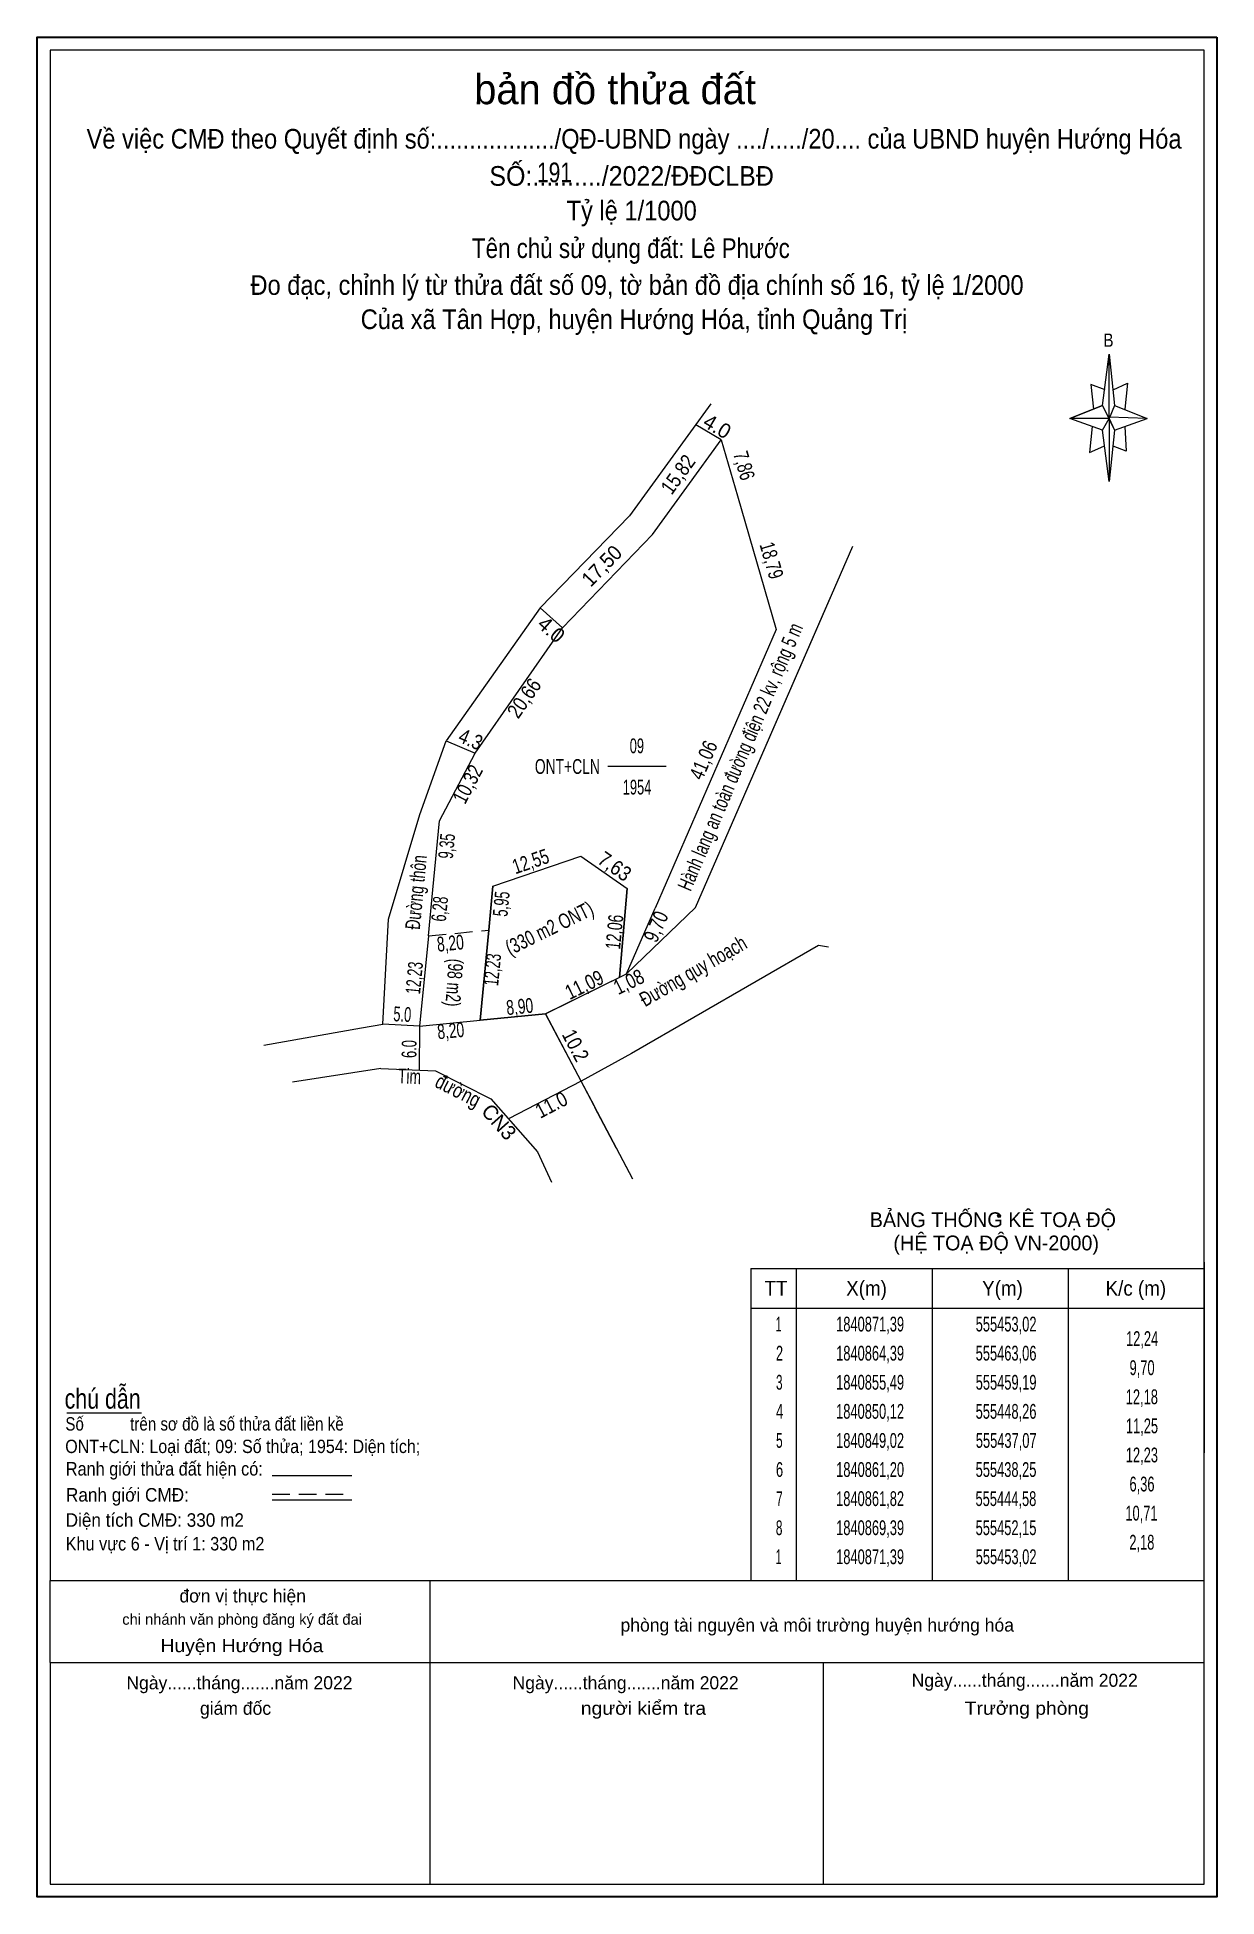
# Model space of a CAD drawing. Header units: metres. Extents: x 555380 to 555539, y 1840731 to 1840982.
import ezdxf
from ezdxf.enums import TextEntityAlignment as Align

# ---------------------------------------------------------------- set-up
doc = ezdxf.new("R2010")
doc.units = ezdxf.units.M
doc.header["$LTSCALE"] = 0.8
doc.linetypes.add('MEDIUM_DASHED', pattern=[4.5, 3, -1.5])
for name, color, linetype, lineweight in [('1', 7, 'Continuous', 13), ('10', 7, 'Continuous', 13), ('12', 7, 'Continuous', 13), ('13', 7, 'Continuous', 13), ('20', 7, 'Continuous', 13), ('22', 7, 'Continuous', 13), ('23', 7, 'Continuous', 13), ('39', 7, 'Continuous', 13), ('47', 7, 'Continuous', 13), ('57', 7, 'Continuous', 13), ('59', 7, 'Continuous', 13)]:
    doc.layers.add(name, color=color, linetype=linetype, lineweight=lineweight)
for name, color, linetype in [('18', 7, 'Continuous'), ('2', 7, 'Continuous'), ('27', 7, 'Continuous'), ('4', 7, 'Continuous')]:
    doc.layers.add(name, color=color, linetype=linetype)

msp = doc.modelspace()

# ---------------------------------------------------------------- hatches: boundary and pattern name
at = {"layer": '20'}
msp.add_hatch(color=256, dxfattribs=at).paths.add_polyline_path([(555509.7556, 1840822.7948, 1), (555509.3556, 1840822.7948, 1)])

# ---------------------------------------------------------------- linework, layer by layer
at = {"layer": '1'}
msp.add_lwpolyline([(555453.02, 1840871.39), (555459.27, 1840867.03), (555458.22, 1840855.01), (555448.26, 1840850.12), (555439.4, 1840849.25), (555440.57, 1840861.42), (555441.14, 1840867.34)], close=True, dxfattribs=at)
at = {"layer": '10'}
for p, q in [((555453.02, 1840871.39), (555459.27, 1840867.03)), ((555439.4, 1840849.25), (555448.26, 1840850.12))]:
    msp.add_line(p, q, dxfattribs=at)
at = {"layer": '10', "linetype": 'MEDIUM_DASHED'}
msp.add_line((555432.41, 1840860.62), (555440.57, 1840861.42), dxfattribs=at)
at = {"layer": '10'}
for points in [[(555432.41, 1840860.62), (555433.02, 1840866.87), (555433.92, 1840876.18), (555438.74, 1840885.3), (555450.53, 1840902.27), (555462.71, 1840914.84), (555472, 1840927.64), (555474.19, 1840920.09), (555479.43, 1840902.04), (555463.06, 1840864.39)], [(555448.26, 1840850.12), (555459.19, 1840855.49), (555463.06, 1840864.39)], [(555432.41, 1840860.62), (555431.23, 1840848.45), (555439.4, 1840849.25)]]:
    msp.add_lwpolyline(points, dxfattribs=at)
at = {"layer": '12'}
for p, q in [((555472, 1840927.64), (555468.55, 1840929.69)), ((555447.54, 1840904.93), (555450.53, 1840902.27)), ((555434.83, 1840886.98), (555438.74, 1840885.3)), ((555431.23, 1840848.45), (555426.24, 1840848.72)), ((555431.23, 1840848.45), (555431.18, 1840842.5)), ((555426, 1840842.71), (555414.06, 1840840.89)), ((555453.05, 1840841.01), (555443.24, 1840835.9)), ((555447.17, 1840831.48), (555449.06, 1840827.37))]:
    msp.add_line(p, q, dxfattribs=at)
msp.add_lwpolyline([(555426, 1840842.71), (555433.39, 1840842.41), (555440.84, 1840838.6), (555447.17, 1840831.48)], dxfattribs=at)
at = {"layer": '13'}
msp.add_line((555456.65, 1840883.54), (555464.57, 1840883.54), dxfattribs=at)
at = {"layer": '20'}
for p, q in [((555441.14, 1840867.34), (555453.02, 1840871.39)), ((555458.22, 1840855.01), (555459.27, 1840867.03))]:
    msp.add_line(p, q, dxfattribs=at)
msp.add_lwpolyline([(555441.14, 1840867.34), (555440.57, 1840861.42), (555439.4, 1840849.25)], dxfattribs=at)
msp.add_circle((555509.5556, 1840822.7948), 0.2, dxfattribs=at)
at = {"layer": '22'}
for p, q in [((555523.54, 1840932.3), (555524.43, 1840939.21)), ((555523.54, 1840928.93), (555519.11, 1840930.53)), ((555525.14, 1840932.3), (555529.57, 1840930.53)), ((555525.14, 1840928.93), (555524.43, 1840922.02)), ((555526.55, 1840929.46), (555526.73, 1840926.1)), ((555526.73, 1840926.1), (555524.96, 1840926.81)), ((555383.55, 1840796.19), (555393.64, 1840796.19)), ((555411.28, 1840787.75), (555422.05, 1840787.75)), ((555411.28, 1840784.47), (555422.05, 1840784.47)), ((555381.27, 1840773.55), (555537.25, 1840773.55)), ((555432.67, 1840762.46), (555432.67, 1840773.46)), ((555381.27, 1840762.46), (555432.67, 1840762.46)), ((555432.67, 1840762.46), (555485.81, 1840762.46)), ((555432.67, 1840732.55), (555432.67, 1840762.46)), ((555485.81, 1840762.46), (555537.25, 1840762.46)), ((555485.81, 1840732.55), (555485.81, 1840762.46))]:
    msp.add_line(p, q, dxfattribs=at)
at = {"layer": '22', "linetype": 'MEDIUM_DASHED'}
msp.add_line((555411.28, 1840785.22), (555422.05, 1840785.22), dxfattribs=at)
at = {"layer": '22', "lineweight": 25}
for p, q in [((555381.27, 1840762.46), (555381.27, 1840773.55)), ((555537.25, 1840762.46), (555537.25, 1840773.55)), ((555432.67, 1840732.55), (555485.81, 1840732.55))]:
    msp.add_line(p, q, dxfattribs=at)
at = {"layer": '22', "lineweight": 35}
msp.add_lwpolyline([(555538.98, 1840982.04), (555538.98, 1840730.82), (555379.53, 1840730.82), (555379.53, 1840982.04)], close=True, dxfattribs=at)
at = {"layer": '22', "lineweight": 25}
for points in [[(555537.25, 1840773.55), (555537.25, 1840980.3), (555381.27, 1840980.3), (555381.27, 1840773.55)], [(555381.27, 1840762.46), (555381.27, 1840732.55), (555432.67, 1840732.55)], [(555485.81, 1840732.55), (555537.25, 1840732.55), (555537.25, 1840762.46)]]:
    msp.add_lwpolyline(points, dxfattribs=at)
at = {"layer": '22'}
for points in [[(555524.43, 1840939.21), (555525.14, 1840932.3), (555524.43, 1840930.53)], [(555524.43, 1840930.53), (555519.11, 1840930.53), (555523.54, 1840932.3), (555525.14, 1840928.93), (555529.57, 1840930.53), (555524.43, 1840930.7)], [(555524.43, 1840930.53), (555524.43, 1840922.02), (555523.54, 1840928.93)]]:
    msp.add_lwpolyline(points, close=True, dxfattribs=at)
for points in [[(555524.96, 1840934.42), (555526.91, 1840935.31), (555526.55, 1840931.77)], [(555523.9, 1840934.42), (555521.95, 1840935.13), (555522.3, 1840931.77)], [(555524.43, 1840930.53), (555523.54, 1840932.3), (555519.11, 1840930.53)], [(555524.43, 1840930.53), (555525.14, 1840928.93), (555529.57, 1840930.53)], [(555522.13, 1840929.46), (555521.77, 1840925.92), (555523.72, 1840926.81)]]:
    msp.add_lwpolyline(points, dxfattribs=at)
at = {"layer": '23'}
for p, q in [((555448.26, 1840850.12), (555459.99, 1840827.8)), ((555410.16, 1840845.85), (555423.39, 1840848.21))]:
    msp.add_line(p, q, dxfattribs=at)
msp.add_lwpolyline([(555426.24, 1840848.72), (555427.03, 1840862.89), (555431.26, 1840877.04), (555434.83, 1840886.98)], dxfattribs=at)
at = {"layer": '39'}
msp.add_line((555423.39, 1840848.21), (555426.24, 1840848.72), dxfattribs=at)
msp.add_lwpolyline([(555470.59, 1840932.51), (555459.61, 1840917.38), (555447.54, 1840904.93), (555434.83, 1840886.98)], dxfattribs=at)
at = {"layer": '47'}
for p, q in [((555448.26, 1840850.12), (555459.99, 1840827.8)), ((555448.26, 1840850.12), (555459.99, 1840827.8)), ((555448.26, 1840850.12), (555459.99, 1840827.8)), ((555448.26, 1840850.12), (555459.99, 1840827.8)), ((555459.85, 1840844.73), (555453.05, 1840841.01)), ((555459.85, 1840844.73), (555453.05, 1840841.01)), ((555457.79, 1840831.99), (555454.92, 1840837.46)), ((555457.79, 1840831.99), (555454.92, 1840837.46)), ((555457.79, 1840831.99), (555459.99, 1840827.8)), ((555457.79, 1840831.99), (555459.99, 1840827.8))]:
    msp.add_line(p, q, dxfattribs=at)
for points in [[(555459.19, 1840855.49), (555468.5, 1840864.48), (555489.77, 1840913.26)], [(555459.19, 1840855.49), (555468.5, 1840864.48), (555486.85, 1840906.56)], [(555454.84, 1840837.61), (555453.05, 1840841.01), (555448.26, 1840850.12)], [(555454.84, 1840837.61), (555453.05, 1840841.01), (555448.26, 1840850.12)]]:
    msp.add_lwpolyline(points, dxfattribs=at)
at = {"layer": '57'}
for p, q in [((555459.85, 1840844.73), (555453.05, 1840841.01)), ((555457.79, 1840831.99), (555454.92, 1840837.46)), ((555457.79, 1840831.99), (555459.99, 1840827.8))]:
    msp.add_line(p, q, dxfattribs=at)
for points in [[(555459.19, 1840855.49), (555468.5, 1840864.48), (555486.85, 1840906.56)], [(555486.5, 1840859.11), (555485.14, 1840859.34), (555459.85, 1840844.73)], [(555454.84, 1840837.61), (555453.05, 1840841.01), (555448.26, 1840850.12)]]:
    msp.add_lwpolyline(points, dxfattribs=at)
at = {"layer": '59'}
for p, q in [((555475.99, 1840815.69), (555537.25, 1840815.69)), ((555475.99, 1840815.69), (555475.99, 1840773.55)), ((555482.12, 1840815.69), (555482.12, 1840773.55)), ((555500.49, 1840815.69), (555500.49, 1840773.55)), ((555518.87, 1840815.69), (555518.87, 1840773.55)), ((555537.25, 1840816.57), (555537.25, 1840790.82)), ((555475.99, 1840810.36), (555537.25, 1840810.36))]:
    msp.add_line(p, q, dxfattribs=at)

# ---------------------------------------------------------------- texts
at = {"layer": '12'}
for s, rotation, p in [('4.0', 329.281, (555470.9442, 1840928.6024)), ('4.0', 318.343, (555448.3653, 1840901.2674)), ('CN3', 311.639, (555441.2019, 1840834.8394))]:
    msp.add_text(s, height=2, rotation=rotation, dxfattribs=at).set_placement(p, align=Align.CENTER)
for s, rotation, width, p in [('4.3', 336.748, 0.85, (555437.7452, 1840886.2804)), ('Đường thôn', 84.474, 0.7, (555431.7284, 1840866.4287)), ('(98 m2)', 266.067, 0.7, (555434.9233, 1840854.3786)), ('5.0', 356.903, 0.65, (555428.836, 1840849.052)), ('6.0', 89.519, 0.65, (555430.8002, 1840845.3416)), ('Tim ', 357.675, 0.7, (555430.0794, 1840840.6461)), ('đường', 332.914, 0.8, (555435.9747, 1840838.8628)), ('11.0', 27.515, 0.85, (555449.493, 1840836.9325))]:
    msp.add_text(s, height=2, rotation=rotation, dxfattribs=dict(at, width=width)).set_placement(p, align=Align.CENTER)
at = {"layer": '13', "width": 0.65}
msp.add_text('09', height=2, dxfattribs=at).set_placement((555460.59, 1840885.31), align=Align.CENTER)
at = {"layer": '18'}
for s, rotation, width, p in [('15,82', 54.029, 0.85, (555466.9575, 1840922.3926)), ('7,86', 286.184, 0.75, (555474.1318, 1840923.8887)), ('17,50', 45.903, 0.95, (555456.5587, 1840909.9291)), ('18,79', 286.185, 0.75, (555477.8468, 1840911.0837)), ('20,66', 55.21, 0.85, (555446.1727, 1840892.1844)), ('41,06', 66.501, 0.8, (555470.4941, 1840883.9913)), ('10,32', 62.143, 0.8, (555438.6072, 1840880.6677)), ('9,35', 84.459, 0.65, (555435.8706, 1840872.6684)), ('12,55', 18.869, 0.75, (555446.5466, 1840869.7589)), ('7,63', 325.092, 0.9, (555457.0227, 1840869.2113)), ('6,28', 84.459, 0.65, (555434.9206, 1840864.1784)), ('5,95', 84.46, 0.65, (555443.2506, 1840864.8585)), ('(330 m2 ONT)', 26.165, 0.75, (555449.204, 1840860.7779)), ('12,06', 84.46, 0.7, (555458.54, 1840861.0685)), ('9,70', 66.5, 0.8, (555464.0884, 1840861.5013)), ('8,20', 5.6, 0.7, (555435.4774, 1840858.6653)), ('12,23', 84.46, 0.65, (555442.0466, 1840855.9735)), ('12,23', 84.46, 0.65, (555431.4866, 1840854.8635)), ('11,09', 26.165, 0.8, (555453.919, 1840853.1338)), ('1,08', 26.165, 0.8, (555459.939, 1840853.5327)), ('8,90', 5.6, 0.7, (555444.8524, 1840850.1048)), ('8,20', 5.601, 0.7, (555435.5274, 1840846.8353))]:
    msp.add_text(s, height=2, rotation=rotation, dxfattribs=dict(at, width=width)).set_placement(p, align=Align.CENTER)
at = {"layer": '2', "width": 0.7}
msp.add_text('ONT+CLN', height=2, dxfattribs=at).set_placement((555455.59, 1840882.52), align=Align.RIGHT)
at = {"layer": '22'}
for s, height, p in [('bản đồ thửa đất', 4.032, (555457.64, 1840972.99)), ('đơn vị thực hiện', 1.772, (555407.315, 1840770.59)), ('chi nhánh văn phòng đăng ký đất đai', 1.482, (555407.23, 1840767.57)), ('phòng tài nguyên và môi trường huyện hướng hóa', 1.772, (555484.97, 1840766.65))]:
    msp.add_text(s, height=height, dxfattribs=at).set_placement(p, align=Align.CENTER)
for s, height, width, p in [('Về việc CMĐ theo Quyết định số:................../QĐ-UBND ngày ..../...../20.... của UBND huyện Hướng Hóa ', 2.657, 0.9, (555460.655, 1840966.99)), ('SỐ:........../2022/ĐĐCLBĐ', 2.657, 0.95, (555459.88, 1840961.97)), ('191', 2.657, 0.8, (555449.455, 1840962.45)), ('Tỷ lệ 1/1000', 2.657, 0.9, (555459.89, 1840957.29)), ('Tên chủ sử dụng đất: Lê Phước ', 2.657, 0.85, (555460.2, 1840952.21)), ('Đo đạc, chỉnh lý từ thửa đất số 09, tờ bản đồ địa chính số 16, tỷ lệ 1/2000', 2.657, 0.9, (555460.61, 1840947.23)), ('Của xã Tân Hợp, huyện Hướng Hóa, tỉnh Quảng Trị', 2.657, 0.9, (555460.2, 1840942.61)), ('B', 1.8, 0.85, (555524.33, 1840940.21)), ('Huyện Hướng Hóa', 1.772, 1.1, (555407.205, 1840763.87))]:
    msp.add_text(s, height=height, dxfattribs=dict(at, width=width)).set_placement(p, align=Align.CENTER)
for s, p in [('BẢNG THỐNG KÊ TOẠ ĐỘ ', (555492.06, 1840821.29)), ('(HỆ TOẠ ĐỘ VN-2000)', (555495.26, 1840818.15))]:
    msp.add_text(s, height=2, dxfattribs=at).set_placement(p)
for s, height, width, p in [('chú dẫn', 2.7, 0.8, (555383.24, 1840796.77)), ('Số           trên sơ đồ là số thửa đất liền kề', 1.8, 0.85, (555383.34, 1840793.81)), ('ONT+CLN: Loại đất; 09: Số thửa; 1954: Diện tích;', 1.8, 0.9, (555383.32, 1840790.77)), ('Ranh giới thửa đất hiện có:', 1.827, 0.9, (555383.4, 1840787.73)), ('Ranh giới CMĐ:', 1.827, 0.95, (555383.42, 1840784.21)), ('Diện tích CMĐ: 330 m2', 1.825, 0.95, (555383.38, 1840780.81)), ('Khu vực 6 - Vị trí 1: 330 m2', 1.825, 0.9, (555383.38, 1840777.61))]:
    msp.add_text(s, height=height, dxfattribs=dict(at, width=width)).set_placement(p)
for s, p in [('Ngày......tháng.......năm 2022', (555422.15, 1840758.85)), ('Ngày......tháng.......năm 2022', (555474.35, 1840758.85)), ('Ngày......tháng.......năm 2022', (555528.29, 1840759.19)), ('giám đốc', (555411.15, 1840755.41))]:
    msp.add_text(s, height=1.772, dxfattribs=at).set_placement(p, align=Align.RIGHT)
at = {"layer": '22', "width": 1.1}
for s, p in [('người kiểm tra', (555469.94, 1840755.41)), ('Trưởng phòng', (555521.69, 1840755.41))]:
    msp.add_text(s, height=1.772, dxfattribs=at).set_placement(p, align=Align.RIGHT)
at = {"layer": '27', "width": 0.85}
msp.add_text('10.2', height=2, rotation=297.735, dxfattribs=at).set_placement((555451.4204, 1840845.3704), align=Align.CENTER)
at = {"layer": '39', "width": 0.75}
msp.add_text('Đường quy hoạch', height=2, rotation=30.015, dxfattribs=at).set_placement((555468.6898, 1840855.028), align=Align.CENTER)
at = {"layer": '4', "width": 0.65}
msp.add_text('1954', height=2, dxfattribs=at).set_placement((555460.615, 1840879.73), align=Align.CENTER)
at = {"layer": '47', "width": 0.7}
msp.add_text('Hành lang an toàn đường điện 22 kv, rộng 5 m', height=2, rotation=66.935, dxfattribs=at).set_placement((555475.4748, 1840884.4382), align=Align.CENTER)
at = {"layer": '59'}
for s, width, p in [(' TT', 0.95, (555479.035, 1840812.03)), (' X(m)', 0.95, (555491.28, 1840812.03)), (' Y(m)', 0.95, (555509.655, 1840812.03)), ('K/c (m)', 0.95, (555528.035, 1840812.03)), (' 1', 0.55, (555479.55, 1840807.19)), (' 1840871,39', 0.65, (555491.875, 1840807.19)), (' 555453,02', 0.65, (555510.255, 1840807.19)), (' 12,24', 0.65, (555528.64, 1840805.23)), (' 2', 0.65, (555479.63, 1840803.26)), (' 1840864,39', 0.65, (555491.875, 1840803.26)), (' 555463,06', 0.65, (555510.25, 1840803.26)), (' 9,70', 0.65, (555528.635, 1840801.3)), (' 3', 0.6, (555479.615, 1840799.33)), (' 1840855,49', 0.65, (555491.875, 1840799.33)), (' 555459,19', 0.65, (555510.255, 1840799.33)), (' 4', 0.65, (555479.645, 1840795.4)), (' 1840850,12', 0.65, (555491.87, 1840795.4)), (' 555448,26', 0.65, (555510.25, 1840795.4)), (' 12,18', 0.65, (555528.605, 1840797.37)), (' 11,25', 0.65, (555528.62, 1840793.44)), (' 5', 0.6, (555479.625, 1840791.47)), (' 1840849,02', 0.65, (555491.87, 1840791.47)), (' 555437,07', 0.65, (555510.27, 1840791.47)), (' 6', 0.65, (555479.63, 1840787.54)), (' 1840861,20', 0.65, (555491.875, 1840787.54)), (' 555438,25', 0.65, (555510.245, 1840787.54)), (' 12,23', 0.65, (555528.61, 1840789.51)), (' 6,36', 0.65, (555528.625, 1840785.58)), (' 7', 0.6, (555479.635, 1840783.61)), (' 1840861,82', 0.65, (555491.87, 1840783.61)), (' 555444,58', 0.65, (555510.23, 1840783.61)), (' 10,71', 0.65, (555528.55, 1840781.65)), (' 8', 0.6, (555479.595, 1840779.68)), (' 1840869,39', 0.65, (555491.875, 1840779.68)), (' 555452,15', 0.65, (555510.245, 1840779.68)), (' 2,18', 0.65, (555528.605, 1840777.72)), (' 1', 0.55, (555479.55, 1840775.76)), (' 1840871,39', 0.65, (555491.875, 1840775.76)), (' 555453,02', 0.65, (555510.255, 1840775.76))]:
    msp.add_text(s, height=2, dxfattribs=dict(at, width=width)).set_placement(p, align=Align.CENTER)

doc.saveas('drawing.dxf')
